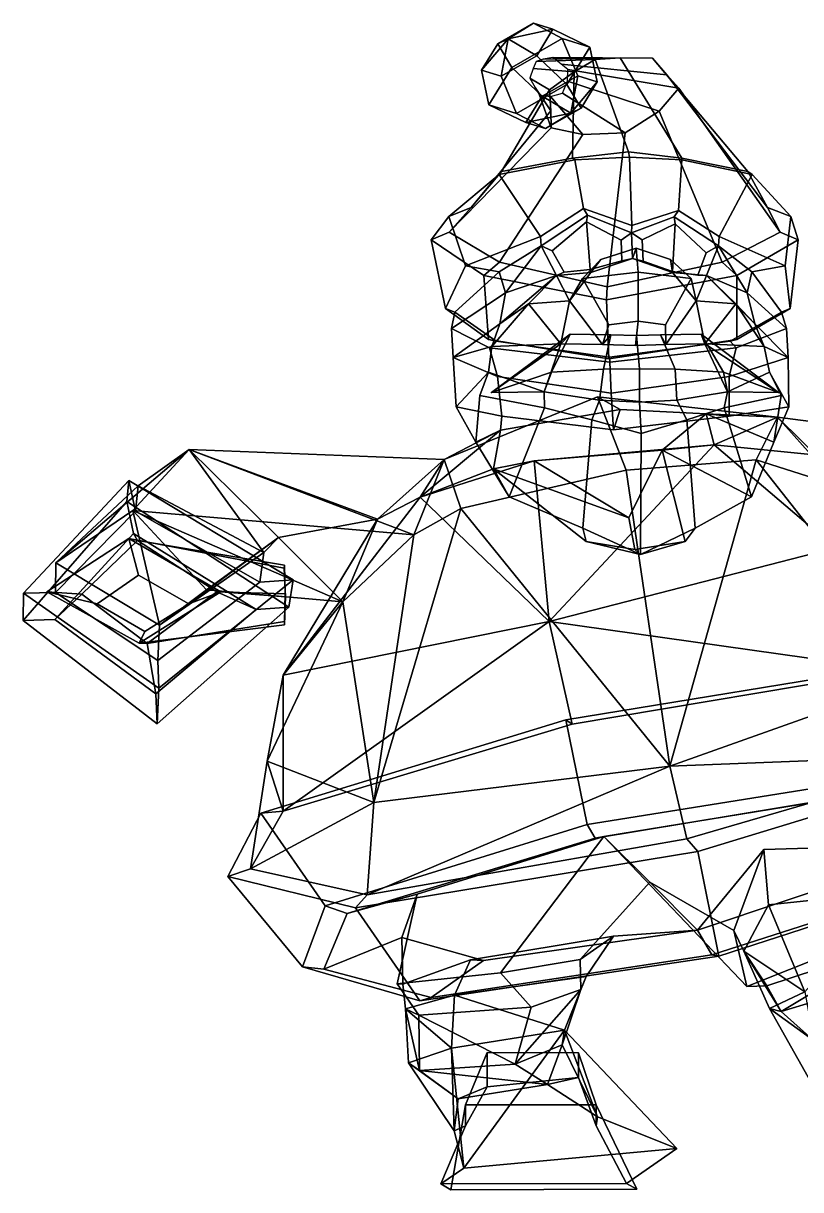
# Model space of a CAD drawing. Extents: x -246 to 247, y -156 to 281.
# Drawn here: x -245.7 to 43.8, y -153 to 281.3 of the extents above; entities that cross this region are included whole.
import ezdxf

# ---------------------------------------------------------------- set-up
doc = ezdxf.new("R2010")
doc.units = 0

msp = doc.modelspace()

# ---------------------------------------------------------------- linework, layer by layer
for p in [(-71.327652, 143.900757, 111.088882), (35.502659, 143.900757, 102.68119)]:
    msp.add_point(p)
for points in [[(-65.142021, 275.520477, -32.518089), (-55.709171, 281.321625, -45.353577), (-68.988625, 273.70639, -48.520798)], [(-55.709171, 281.321625, -45.353577), (-44.986683, 275.640015, -55.990921), (-63.766609, 264.870453, -60.469982), (-68.988625, 273.70639, -48.520798)], [(-48.454929, 279.093475, -32.011257), (-55.709171, 281.321625, -45.353577), (-65.142021, 275.520477, -32.518089)], [(-54.480118, 269.250092, -21.836102), (-48.454929, 279.093475, -32.011257), (-65.142021, 275.520477, -32.518089)], [(-34.7276, 272.488922, -37.12196), (-44.986683, 275.640015, -55.990921), (-55.709171, 281.321625, -45.353577), (-48.454929, 279.093475, -32.011257)], [(-43.248489, 258.568268, -22.732143), (-34.7276, 272.488922, -37.12196), (-48.454929, 279.093475, -32.011257), (-54.480118, 269.250092, -21.836102)], [(-67.759521, 261.634857, -25.003275), (-65.142021, 275.520477, -32.518089), (-75.013756, 263.862976, -38.345592)], [(-65.142021, 275.520477, -32.518089), (-68.988625, 273.70639, -48.520798), (-75.013756, 263.862976, -38.345592)], [(-75.013756, 263.862976, -38.345592), (-68.988625, 273.70639, -48.520798), (-63.766609, 264.870453, -60.469982), (-72.287483, 250.949783, -46.080139)], [(-54.480118, 269.250092, -21.836102), (-65.142021, 275.520477, -32.518089), (-67.759521, 261.634857, -25.003275)], [(-39.255516, 261.803894, -58.19878), (-52.534969, 254.188629, -61.366001), (-63.766609, 264.870453, -60.469982), (-44.986683, 275.640015, -55.990921)], [(-34.7276, 272.488922, -37.12196), (-32.001274, 259.575714, -44.856461), (-39.255516, 261.803894, -58.19878), (-44.986683, 275.640015, -55.990921)], [(-43.248489, 258.568268, -22.732143), (-38.026459, 249.73233, -34.681309), (-32.001274, 259.575714, -44.856461), (-34.7276, 272.488922, -37.12196)], [(-43.248489, 258.568268, -22.732143), (-54.480118, 269.250092, -21.836102), (-67.759521, 261.634857, -25.003275), (-62.028408, 247.798676, -27.211176)], [(-54.700867, 267.048004, -28.965872), (-55.898552, 264.469086, -28.838001), (-40.549339, 263.204437, 26.954638), (-32.78828, 267.834625, 28.448732)], [(-54.700867, 267.048004, -28.965872), (-32.78828, 267.834625, 28.448732), (-23.396589, 268.497162, 23.940754), (-52.075024, 267.927002, -30.226023)], [(-52.075024, 267.927002, -30.226023), (-23.396589, 268.497162, 23.940754), (-11.370628, 268.377563, 16.930872), (-48.482147, 268.613312, -32.05621)], [(-48.482147, 268.613312, -32.05621), (-11.370628, 268.377563, 16.930872), (-6.106734, 262.112488, 5.920148), (-45.430004, 266.094666, -34.247341)], [(-45.430004, 266.094666, -34.247341), (-6.106734, 262.112488, 5.920148), (-1.6008, 257.138977, -3.007229), (-42.910091, 264.115356, -36.035835)], [(-20.298592, 233.471176, 81.868347), (-32.78828, 267.834625, 28.448732), (-40.549339, 263.204437, 26.954638), (-41.191521, 231.161682, 76.258217)], [(-20.298592, 233.471176, 81.868347), (-0.540507, 231.161682, 73.058929), (-23.396589, 268.497162, 23.940754), (-32.78828, 267.834625, 28.448732)], [(24.036795, 226.196289, 58.877174), (-11.370628, 268.377563, 16.930872), (-23.396589, 268.497162, 23.940754), (-0.540507, 231.161682, 73.058929)], [(31.353157, 212.723572, 33.119919), (-6.106734, 262.112488, 5.920148), (-11.370628, 268.377563, 16.930872), (24.036795, 226.196289, 58.877174)], [(-62.028408, 247.798676, -27.211176), (-67.759521, 261.634857, -25.003275), (-75.013756, 263.862976, -38.345592), (-72.287483, 250.949783, -46.080139)], [(-58.560101, 244.34523, -51.1908), (-72.287483, 250.949783, -46.080139), (-63.766609, 264.870453, -60.469982), (-52.534969, 254.188629, -61.366001)], [(-67.684738, 226.19632, 66.095779), (-41.191521, 231.161682, 76.258217), (-40.549339, 263.204437, 26.954638), (-49.781189, 256.525452, 23.67993)], [(-55.898552, 264.469086, -28.838001), (-57.044262, 260.869934, -28.947977), (-49.781189, 256.525452, 23.67993), (-40.549339, 263.204437, 26.954638)], [(-57.044262, 260.869934, -28.947977), (-55.056034, 257.389099, -30.752886), (-49.290142, 248.787643, 13.507834), (-49.781189, 256.525452, 23.67993)], [(-41.873035, 247.918213, -50.683956), (-52.534969, 254.188629, -61.366001), (-39.255516, 261.803894, -58.19878)], [(-42.910091, 264.115356, -36.035835), (-1.6008, 257.138977, -3.007229), (-8.880376, 248.671936, -9.68092), (-43.051342, 259.825073, -36.8386)], [(-32.001274, 259.575714, -44.856461), (-41.873035, 247.918213, -50.683956), (-39.255516, 261.803894, -58.19878)], [(36.091927, 203.515701, 10.994644), (-1.6008, 257.138977, -3.007229), (-6.106734, 262.112488, 5.920148), (31.353157, 212.723572, 33.119919)], [(-78.940323, 212.723572, 41.800167), (-67.684738, 226.19632, 66.095779), (-49.781189, 256.525452, 23.67993), (-49.290142, 248.787643, 13.507834)], [(-43.248489, 258.568268, -22.732143), (-62.028408, 247.798676, -27.211176), (-51.305859, 242.117096, -37.84848), (-38.026459, 249.73233, -34.681309)], [(-55.056034, 257.389099, -30.752886), (-53.510162, 254.528915, -32.187775), (-49.153881, 242.465836, 5.348247), (-49.290142, 248.787643, 13.507834)], [(-43.051342, 259.825073, -36.8386), (-8.880376, 248.671936, -9.68092), (-21.579866, 240.562424, -12.80724), (-44.884163, 255.363281, -36.748642)], [(-38.026459, 249.73233, -34.681309), (-41.873035, 247.918213, -50.683956), (-32.001274, 259.575714, -44.856461)], [(14.507625, 192.416779, -6.031148), (-8.880376, 248.671936, -9.68092), (-1.6008, 257.138977, -3.007229), (36.091927, 203.515701, 10.994644)], [(-41.873035, 247.918213, -50.683956), (-58.560101, 244.34523, -51.1908), (-52.534969, 254.188629, -61.366001)], [(-53.510162, 254.528915, -32.187775), (-49.394497, 254.08847, -34.5359), (-37.336452, 239.891403, -4.680948), (-49.153881, 242.465836, 5.348247)], [(-49.394497, 254.08847, -34.5359), (-44.884163, 255.363281, -36.748642), (-21.579866, 240.562424, -12.80724), (-37.336452, 239.891403, -4.680948)], [(-87.081886, 203.515701, 20.688589), (-78.940323, 212.723572, 41.800167), (-49.290142, 248.787643, 13.507834), (-49.153881, 242.465836, 5.348247)], [(-62.028408, 247.798676, -27.211176), (-72.287483, 250.949783, -46.080139), (-58.560101, 244.34523, -51.1908), (-51.305859, 242.117096, -37.84848)], [(-51.305859, 242.117096, -37.84848), (-58.560101, 244.34523, -51.1908), (-41.873035, 247.918213, -50.683956)], [(-38.026459, 249.73233, -34.681309), (-51.305859, 242.117096, -37.84848), (-41.873035, 247.918213, -50.683956)], [(-28.322205, 183.163025, -20.081751), (-21.579866, 240.562424, -12.80724), (-8.880376, 248.671936, -9.68092), (14.507625, 192.416779, -6.031148)], [(-68.426743, 192.416809, 0.495899), (-87.081886, 203.515701, 20.688589), (-49.153881, 242.465836, 5.348247), (-37.336452, 239.891403, -4.680948)], [(-28.322205, 183.163025, -20.081751), (-68.426743, 192.416809, 0.495899), (-37.336452, 239.891403, -4.680948), (-21.579866, 240.562424, -12.80724)], [(-40.360046, 230.452652, 81.719109), (-41.191521, 231.161682, 76.258217), (-67.684738, 226.19632, 66.095779), (-68.541504, 225.027359, 71.52404)], [(-37.11916, 212.394241, 91.948715), (-40.360046, 230.452652, 81.719109), (-68.541504, 225.027359, 71.52404), (-53.13456, 201.945709, 84.655647)], [(-19.942865, 231.43306, 86.388313), (-20.298592, 233.471176, 81.868347), (-41.191521, 231.161682, 76.258217), (-40.360046, 230.452652, 81.719109)], [(-19.093143, 206.02269, 97.185097), (-19.942865, 231.43306, 86.388313), (-40.360046, 230.452652, 81.719109), (-37.11916, 212.394241, 91.948715)], [(-19.942865, 231.43306, 86.388313), (-0.507471, 230.452652, 78.582657), (-0.540507, 231.161682, 73.058929), (-20.298592, 233.471176, 81.868347)], [(-19.093143, 206.02269, 97.185097), (-1.669386, 211.687515, 89.467323), (-0.507471, 230.452652, 78.582657), (-19.942865, 231.43306, 86.388313)], [(-1.669386, 211.687515, 89.467323), (13.464854, 201.945709, 79.414185), (25.732183, 225.027359, 64.104576), (-0.507471, 230.452652, 78.582657)], [(-0.507471, 230.452652, 78.582657), (25.732183, 225.027359, 64.104576), (24.036795, 226.196289, 58.877174), (-0.540507, 231.161682, 73.058929)], [(-68.541504, 225.027359, 71.52404), (-67.684738, 226.19632, 66.095779), (-78.940323, 212.723572, 41.800167), (-87.260918, 209.445374, 45.055439)], [(25.732183, 225.027359, 64.104576), (40.08054, 209.445343, 35.033493), (31.353157, 212.723572, 33.119919), (24.036795, 226.196289, 58.877174)], [(-53.13456, 201.945709, 84.655647), (-68.541504, 225.027359, 71.52404), (-87.260918, 209.445374, 45.055439), (-81.080902, 190.991974, 70.433891)], [(13.464854, 201.945709, 79.414185), (37.946667, 190.991974, 61.066261), (40.08054, 209.445343, 35.033493), (25.732183, 225.027359, 64.104576)], [(-87.260918, 209.445374, 45.055439), (-78.940323, 212.723572, 41.800167), (-87.081886, 203.515701, 20.688589), (-93.860542, 200.646515, 20.630404)], [(-81.080902, 190.991974, 70.433891), (-87.260918, 209.445374, 45.055439), (-93.860542, 200.646515, 20.630404), (-88.517128, 175.084595, 36.005733)], [(-37.11916, 212.394241, 91.948715), (-53.13456, 201.945709, 84.655647), (-52.872467, 198.424332, 84.141991), (-35.554218, 209.934143, 91.233078)], [(-35.960609, 207.361115, 89.46859), (-35.554218, 209.934143, 91.233078), (-52.872467, 198.424332, 84.141991), (-48.708935, 196.617691, 84.244301)], [(-19.093143, 206.02269, 97.185097), (-37.11916, 212.394241, 91.948715), (-35.554218, 209.934143, 91.233078), (-19.260193, 203.340393, 95.062538)], [(-35.960609, 207.361115, 89.46859), (-23.110563, 200.600006, 93.217918), (-19.260193, 203.340393, 95.062538), (-35.554218, 209.934143, 91.233078)], [(-19.093143, 206.02269, 97.185097), (-19.260193, 203.340393, 95.062538), (-3.327011, 209.227402, 89.00531), (-1.669386, 211.687515, 89.467323)], [(-2.965349, 206.682648, 86.944405), (-3.327011, 209.227402, 89.00531), (-19.260193, 203.340393, 95.062538), (-15.270369, 200.767197, 92.728462)], [(-1.669386, 211.687515, 89.467323), (-3.327011, 209.227402, 89.00531), (13.125629, 198.424332, 78.947845), (13.464854, 201.945709, 79.414185)], [(-2.965349, 206.682648, 86.944405), (8.593215, 195.850281, 77.284866), (13.125629, 198.424332, 78.947845), (-3.327011, 209.227402, 89.00531)], [(40.08054, 209.445343, 35.033493), (42.778023, 200.646484, 9.876764), (36.091927, 203.515701, 10.994644), (31.353157, 212.723572, 33.119919)], [(37.946667, 190.991974, 61.066261), (39.905609, 175.084595, 25.898689), (42.778023, 200.646484, 9.876764), (40.08054, 209.445343, 35.033493)], [(-34.59161, 189.662674, 95.053062), (-35.960609, 207.361115, 89.46859), (-48.708935, 196.617691, 84.244301), (-44.33828, 188.707001, 90.573105)], [(-23.110563, 200.600006, 93.217918), (-35.960609, 207.361115, 89.46859), (-34.59161, 189.662674, 95.053062), (-22.774645, 192.91423, 97.486198)], [(-15.270369, 200.767197, 92.728462), (-14.907998, 192.811371, 97.332848), (-3.907601, 188.907196, 92.267036), (-2.965349, 206.682648, 86.944405)], [(-3.907601, 188.907196, 92.267036), (5.412375, 187.589294, 85.115974), (8.593215, 195.850281, 77.284866), (-2.965349, 206.682648, 86.944405)], [(-93.860542, 200.646515, 20.630404), (-87.081886, 203.515701, 20.688589), (-68.426743, 192.416809, 0.495899), (-74.268044, 187.471146, -1.121647)], [(-88.517128, 175.084595, 36.005733), (-93.860542, 200.646515, 20.630404), (-74.268044, 187.471146, -1.121647), (-72.414551, 163.579071, 10.671864)], [(-68.467407, 188.844986, 70.94558), (-52.872467, 198.424332, 84.141991), (-53.13456, 201.945709, 84.655647), (-81.080902, 190.991974, 70.433891)], [(-22.774645, 192.91423, 97.486198), (-18.844181, 193.813766, 100.348495), (-19.260193, 203.340393, 95.062538), (-23.110563, 200.600006, 93.217918)], [(-14.907998, 192.811371, 97.332848), (-15.270369, 200.767197, 92.728462), (-19.260193, 203.340393, 95.062538), (-18.844181, 193.813766, 100.348495)], [(25.568499, 188.844986, 63.544827), (37.946667, 190.991974, 61.066261), (13.464854, 201.945709, 79.414185), (13.125629, 198.424332, 78.947845)], [(42.778023, 200.646484, 9.876764), (20.023972, 187.471146, -8.542555), (14.507625, 192.416779, -6.031148), (36.091927, 203.515701, 10.994644)], [(39.905609, 175.084595, 25.898689), (20.038198, 163.579041, 3.395708), (20.023972, 187.471146, -8.542555), (42.778023, 200.646484, 9.876764)], [(-66.138062, 181.0065, 74.636597), (-52.872467, 198.424332, 84.141991), (-68.467407, 188.844986, 70.94558)], [(-47.122559, 187.444717, 92.457199), (-52.872467, 198.424332, 84.141991), (-66.138062, 181.0065, 74.636597)], [(-44.33828, 188.707001, 90.573105), (-48.708935, 196.617691, 84.244301), (-52.872467, 198.424332, 84.141991), (-47.122559, 187.444717, 92.457199)], [(-16.79298, 188.708893, 123.018494), (-17.456387, 197.613083, 114.589073), (-30.583443, 193.382446, 113.557755), (-37.505974, 186.303619, 118.525085)], [(-17.456387, 197.613083, 114.589073), (-18.844181, 193.813766, 100.348495), (-34.327526, 188.51329, 97.976624), (-30.583443, 193.382446, 113.557755)], [(-17.456387, 197.613083, 114.589073), (-4.652283, 193.382446, 111.51693), (-3.922502, 188.51329, 95.583702), (-18.844181, 193.813766, 100.348495)], [(-16.79298, 188.708893, 123.018494), (2.962081, 186.303619, 115.340195), (-4.652283, 193.382446, 111.51693), (-17.456387, 197.613083, 114.589073)], [(5.412375, 187.589294, 85.115974), (8.747293, 187.444717, 88.060158), (13.125629, 198.424332, 78.947845), (8.593215, 195.850281, 77.284866)], [(8.747293, 187.444717, 88.060158), (23.845222, 181.0065, 67.554787), (13.125629, 198.424332, 78.947845)], [(23.845222, 181.0065, 67.554787), (25.568499, 188.844986, 63.544827), (13.125629, 198.424332, 78.947845)], [(-74.268044, 187.471146, -1.121647), (-68.426743, 192.416809, 0.495899), (-28.322205, 183.163025, -20.081751), (-28.556028, 178.412949, -23.05278)], [(-37.505974, 186.303619, 118.525085), (-30.583443, 193.382446, 113.557755), (-34.327526, 188.51329, 97.976624), (-42.356159, 178.053085, 103.09124)], [(-34.59161, 189.662674, 95.053062), (-34.327526, 188.51329, 97.976624), (-18.844181, 193.813766, 100.348495), (-22.774645, 192.91423, 97.486198)], [(20.023972, 187.471146, -8.542555), (-28.556028, 178.412949, -23.05278), (-28.322205, 183.163025, -20.081751), (14.507625, 192.416779, -6.031148)], [(-3.907601, 188.907196, 92.267036), (-14.907998, 192.811371, 97.332848), (-18.844181, 193.813766, 100.348495), (-3.922502, 188.51329, 95.583702)], [(2.962081, 186.303619, 115.340195), (4.807383, 178.053085, 99.379417), (-3.922502, 188.51329, 95.583702), (-4.652283, 193.382446, 111.51693)], [(-81.080902, 190.991974, 70.433891), (-88.517128, 175.084595, 36.005733), (-84.96833, 173.754837, 37.689053), (-68.467407, 188.844986, 70.94558)], [(-68.467407, 188.844986, 70.94558), (-84.96833, 173.754837, 37.689053), (-86.201851, 167.685822, 41.771683), (-66.138062, 181.0065, 74.636597)], [(-72.414551, 163.579071, 10.671864), (-74.268044, 187.471146, -1.121647), (-28.556028, 178.412949, -23.05278), (-27.664392, 156.443283, -11.723372)], [(-68.265953, 169.488907, 79.664574), (-47.122559, 187.444717, 92.457199), (-66.138062, 181.0065, 74.636597)], [(-57.608494, 176.862, 101.436356), (-47.122559, 187.444717, 92.457199), (-68.265953, 169.488907, 79.664574)], [(-57.608494, 176.862, 101.436356), (-42.356159, 178.053085, 103.09124), (-47.122559, 187.444717, 92.457199)], [(-34.59161, 189.662674, 95.053062), (-44.33828, 188.707001, 90.573105), (-47.122559, 187.444717, 92.457199), (-34.327526, 188.51329, 97.976624)], [(-42.356159, 178.053085, 103.09124), (-34.327526, 188.51329, 97.976624), (-47.122559, 187.444717, 92.457199)], [(-16.696262, 170.450745, 124.247452), (-16.79298, 188.708893, 123.018494), (-37.505974, 186.303619, 118.525085), (-27.658504, 169.085526, 119.888687)], [(20.038198, 163.579041, 3.395708), (-27.664392, 156.443283, -11.723372), (-28.556028, 178.412949, -23.05278), (20.023972, 187.471146, -8.542555)], [(-16.696262, 170.450745, 124.247452), (-6.550838, 169.085526, 118.227486), (2.962081, 186.303619, 115.340195), (-16.79298, 188.708893, 123.018494)], [(-3.907601, 188.907196, 92.267036), (-3.922502, 188.51329, 95.583702), (8.747293, 187.444717, 88.060158), (5.412375, 187.589294, 85.115974)], [(4.807383, 178.053085, 99.379417), (8.747293, 187.444717, 88.060158), (-3.922502, 188.51329, 95.583702)], [(19.613058, 176.862, 95.358917), (8.747293, 187.444717, 88.060158), (4.807383, 178.053085, 99.379417)], [(19.613058, 176.862, 95.358917), (26.733467, 169.488907, 72.187996), (8.747293, 187.444717, 88.060158)], [(26.733467, 169.488907, 72.187996), (23.845222, 181.0065, 67.554787), (8.747293, 187.444717, 88.060158)], [(25.568499, 188.844986, 63.544827), (23.845222, 181.0065, 67.554787), (38.520817, 167.685822, 31.955839), (36.663834, 173.754807, 28.116434)], [(37.946667, 190.991974, 61.066261), (25.568499, 188.844986, 63.544827), (36.663834, 173.754807, 28.116434), (39.905609, 175.084595, 25.898689)], [(-27.658504, 169.085526, 119.888687), (-37.505974, 186.303619, 118.525085), (-42.356159, 178.053085, 103.09124), (-30.015282, 161.698257, 108.983978)], [(-6.550838, 169.085526, 118.227486), (-6.459739, 161.698257, 107.130127), (4.807383, 178.053085, 99.379417), (2.962081, 186.303619, 115.340195)], [(-66.138062, 181.0065, 74.636597), (-86.201851, 167.685822, 41.771683), (-85.666206, 156.896835, 48.863792), (-68.265953, 169.488907, 79.664574)], [(23.845222, 181.0065, 67.554787), (26.733467, 169.488907, 72.187996), (39.101215, 156.896835, 39.044426), (38.520817, 167.685822, 31.955839)], [(-88.517128, 175.084595, 36.005733), (-72.414551, 163.579071, 10.671864), (-69.647636, 162.963928, 11.867717), (-84.96833, 173.754837, 37.689053)], [(-86.201851, 167.685822, 41.771683), (-84.96833, 173.754837, 37.689053), (-69.647636, 162.963928, 11.867717), (-72.133141, 160.530411, 10.652348)], [(-71.17244, 160.959732, 82.997902), (-57.608494, 176.862, 101.436356), (-68.265953, 169.488907, 79.664574)], [(-45.561237, 161.935654, 103.537521), (-57.608494, 176.862, 101.436356), (-71.17244, 160.959732, 82.997902)], [(-45.561237, 161.935654, 103.537521), (-42.356159, 178.053085, 103.09124), (-57.608494, 176.862, 101.436356)], [(-30.015282, 161.698257, 108.983978), (-42.356159, 178.053085, 103.09124), (-45.561237, 161.935654, 103.537521)], [(-6.459739, 161.698257, 107.130127), (8.042816, 161.935654, 99.31881), (4.807383, 178.053085, 99.379417)], [(8.042816, 161.935654, 99.31881), (19.613058, 176.862, 95.358917), (4.807383, 178.053085, 99.379417)], [(8.042816, 161.935654, 99.31881), (30.125612, 160.959732, 75.025612), (19.613058, 176.862, 95.358917)], [(39.905609, 175.084595, 25.898689), (36.663834, 173.754807, 28.116434), (17.492426, 162.963928, 5.009676), (20.038198, 163.579041, 3.395708)], [(38.520817, 167.685822, 31.955839), (19.757198, 160.530396, 3.420453), (17.492426, 162.963928, 5.009676), (36.663834, 173.754807, 28.116434)], [(30.125612, 160.959732, 75.025612), (26.733467, 169.488907, 72.187996), (19.613058, 176.862, 95.358917)], [(-68.265953, 169.488907, 79.664574), (-85.666206, 156.896835, 48.863792), (-71.17244, 160.959732, 82.997902)], [(-16.696262, 170.450745, 124.247452), (-27.658504, 169.085526, 119.888687), (-30.015282, 161.698257, 108.983978), (-17.709589, 161.320435, 114.764961)], [(-16.696262, 170.450745, 124.247452), (-17.709589, 161.320435, 114.764961), (-6.459739, 161.698257, 107.130127), (-6.550838, 169.085526, 118.227486)], [(26.733467, 169.488907, 72.187996), (30.125612, 160.959732, 75.025612), (39.101215, 156.896835, 39.044426)], [(-85.666206, 156.896835, 48.863792), (-86.201851, 167.685822, 41.771683), (-72.133141, 160.530411, 10.652348), (-69.075668, 149.775833, 13.456831)], [(-49.027611, 151.480621, 126.611053), (-42.0368, 165.568573, 117.247002), (-71.327652, 143.900757, 111.088882)], [(-42.0368, 165.568573, 117.247002), (-45.561237, 161.935654, 103.537521), (-71.327652, 143.900757, 111.088882)], [(-26.923763, 165.379822, 116.270271), (-42.0368, 165.568573, 117.247002), (-49.027611, 151.480621, 126.611053), (-29.602985, 152.581635, 134.242889)], [(-42.0368, 165.568573, 117.247002), (-26.923763, 165.379822, 116.270271), (-30.015282, 161.698257, 108.983978), (-45.561237, 161.935654, 103.537521)], [(-17.399858, 165.099533, 118.700439), (-17.709589, 161.320435, 114.764961), (-30.015282, 161.698257, 108.983978), (-26.923763, 165.379822, 116.270271)], [(-29.602985, 152.581635, 134.242889), (-16.201864, 152.641678, 133.922501), (-17.399858, 165.099533, 118.700439), (-26.923763, 165.379822, 116.270271)], [(-17.399858, 165.099533, 118.700439), (-8.37337, 165.379822, 114.810326), (-6.459739, 161.698257, 107.130127), (-17.709589, 161.320435, 114.764961)], [(-2.915612, 152.581635, 132.142548), (-8.37337, 165.379822, 114.810326), (-17.399858, 165.099533, 118.700439), (-16.201864, 152.641678, 133.922501)], [(-8.37337, 165.379822, 114.810326), (-2.915612, 152.581635, 132.142548), (15.07599, 151.480621, 121.56601), (6.706394, 165.568573, 113.410851)], [(6.706394, 165.568573, 113.410851), (8.042816, 161.935654, 99.31881), (-6.459739, 161.698257, 107.130127), (-8.37337, 165.379822, 114.810326)], [(15.07599, 151.480621, 121.56601), (35.502659, 143.900757, 102.68119), (6.706394, 165.568573, 113.410851)], [(6.706394, 165.568573, 113.410851), (35.502659, 143.900757, 102.68119), (8.042816, 161.935654, 99.31881)], [(39.101215, 156.896835, 39.044426), (17.176083, 149.775833, 6.668702), (19.757198, 160.530396, 3.420453), (38.520817, 167.685822, 31.955839)], [(-72.481667, 151.455643, 87.44928), (-71.17244, 160.959732, 82.997902), (-85.666206, 156.896835, 48.863792), (-84.471405, 138.506271, 58.315002)], [(-72.481667, 151.455643, 87.44928), (-51.706078, 144.154968, 118.802467), (-45.561237, 161.935654, 103.537521), (-71.17244, 160.959732, 82.997902)], [(-72.414551, 163.579071, 10.671864), (-27.664392, 156.443283, -11.723372), (-27.369507, 157.046906, -7.976442), (-69.647636, 162.963928, 11.867717)], [(-72.133141, 160.530411, 10.652348), (-69.647636, 162.963928, 11.867717), (-27.369507, 157.046906, -7.976442), (-27.31823, 155.213898, -7.324904)], [(-71.327652, 143.900757, 111.088882), (-45.561237, 161.935654, 103.537521), (-51.706078, 144.154968, 118.802467)], [(20.038198, 163.579041, 3.395708), (17.492426, 162.963928, 5.009676), (-27.369507, 157.046906, -7.976442), (-27.664392, 156.443283, -11.723372)], [(19.757198, 160.530396, 3.420453), (-27.31823, 155.213898, -7.324904), (-27.369507, 157.046906, -7.976442), (17.492426, 162.963928, 5.009676)], [(32.115063, 151.455643, 79.217369), (30.125612, 160.959732, 75.025612), (8.042816, 161.935654, 99.31881), (16.49995, 144.154968, 113.434555)], [(35.502659, 143.900757, 102.68119), (16.49995, 144.154968, 113.434555), (8.042816, 161.935654, 99.31881)], [(32.115063, 151.455643, 79.217369), (39.399616, 138.506271, 48.566189), (39.101215, 156.896835, 39.044426), (30.125612, 160.959732, 75.025612)], [(-84.471405, 138.506271, 58.315002), (-85.666206, 156.896835, 48.863792), (-69.075668, 149.775833, 13.456831), (-67.505157, 135.046112, 23.002195)], [(-69.075668, 149.775833, 13.456831), (-72.133141, 160.530411, 10.652348), (-27.31823, 155.213898, -7.324904), (-26.793884, 143.577148, -0.662253)], [(17.176083, 149.775833, 6.668702), (-26.793884, 143.577148, -0.662253), (-27.31823, 155.213898, -7.324904), (19.757198, 160.530396, 3.420453)], [(39.399616, 138.506271, 48.566189), (17.11812, 135.046112, 16.34223), (17.176083, 149.775833, 6.668702), (39.101215, 156.896835, 39.044426)], [(-29.602985, 152.581635, 134.242889), (-49.027611, 151.480621, 126.611053), (-51.706078, 144.154968, 118.802467), (-31.097868, 140.992569, 128.401978)], [(-16.201864, 152.641678, 133.922501), (-29.602985, 152.581635, 134.242889), (-31.097868, 140.992569, 128.401978), (-16.225733, 140.301559, 133.619247)], [(-16.201864, 152.641678, 133.922501), (-16.225733, 140.301559, 133.619247), (-2.352852, 140.992569, 126.139709), (-2.915612, 152.581635, 132.142548)], [(-2.915612, 152.581635, 132.142548), (-2.352852, 140.992569, 126.139709), (16.49995, 144.154968, 113.434555), (15.07599, 151.480621, 121.56601)], [(-77.165901, 125.398247, 68.033836), (-75.731354, 142.706329, 95.051491), (-72.481667, 151.455643, 87.44928), (-84.471405, 138.506271, 58.315002)], [(-72.481667, 151.455643, 87.44928), (-75.731354, 142.706329, 95.051491), (-51.584888, 138.196548, 111.370911), (-51.706078, 144.154968, 118.802467)], [(-51.706078, 144.154968, 118.802467), (-49.027611, 151.480621, 126.611053), (-71.327652, 143.900757, 111.088882)], [(-67.505157, 135.046112, 23.002195), (-69.075668, 149.775833, 13.456831), (-26.793884, 143.577148, -0.662253), (-25.942175, 129.926254, 10.15976)], [(17.11812, 135.046112, 16.34223), (-25.942175, 129.926254, 10.15976), (-26.793884, 143.577148, -0.662253), (17.176083, 149.775833, 6.668702)], [(16.49995, 144.154968, 113.434555), (35.502659, 143.900757, 102.68119), (15.07599, 151.480621, 121.56601)], [(32.115063, 151.455643, 79.217369), (16.49995, 144.154968, 113.434555), (15.217707, 138.196548, 106.113457), (36.513992, 142.706299, 86.217628)], [(33.704395, 125.398247, 59.308201), (39.399616, 138.506271, 48.566189), (32.115063, 151.455643, 79.217369), (36.513992, 142.706299, 86.217628)], [(-33.939213, 133.69606, 134.089218), (-31.097868, 140.992569, 128.401978), (-51.706078, 144.154968, 118.802467), (-51.584888, 138.196548, 111.370911)], [(1.343187, 133.69606, 131.312454), (15.217707, 138.196548, 106.113457), (16.49995, 144.154968, 113.434555), (-2.352852, 140.992569, 126.139709)], [(-31.916151, 142.281693, -30.097443), (-21.199654, 114.894867, -73.853821), (-82.776085, 100.724846, -76.861549), (-88.939774, 118.978226, -30.164726)], [(-31.916151, 142.281693, -30.097443), (-88.939774, 118.978226, -30.164726), (-68.000977, 129.830719, 15.802893), (-23.43712, 137.5802, -4.465592)], [(-51.584888, 138.196548, 111.370911), (-75.731354, 142.706329, 95.051491), (-77.165901, 125.398247, 68.033836), (-64.726738, 105.020393, 93.74324)], [(-15.570407, 128.60907, 141.945969), (-16.225733, 140.301559, 133.619247), (-31.097868, 140.992569, 128.401978), (-33.939213, 133.69606, 134.089218)], [(-31.916151, 142.281693, -30.097443), (35.158363, 134.678085, -21.576078), (27.180422, 118.755867, -65.905045), (-21.199654, 114.894867, -73.853821)], [(-23.43712, 137.5802, -4.465592), (8.603457, 135.935211, 17.260275), (35.158363, 134.678085, -21.576078), (-31.916151, 142.281693, -30.097443)], [(-15.570407, 128.60907, 141.945969), (1.343187, 133.69606, 131.312454), (-2.352852, 140.992569, 126.139709), (-16.225733, 140.301559, 133.619247)], [(15.217707, 138.196548, 106.113457), (25.440191, 105.020393, 86.646973), (33.704395, 125.398247, 59.308201), (36.513992, 142.706299, 86.217628)], [(-77.165901, 125.398247, 68.033836), (-84.471405, 138.506271, 58.315002), (-67.505157, 135.046112, 23.002195), (-68.000977, 129.830719, 15.802893)], [(-68.000977, 129.830719, 15.802893), (-67.505157, 135.046112, 23.002195), (-25.942175, 129.926254, 10.15976), (-23.43712, 137.5802, -4.465592)], [(-37.394035, 93.321976, 132.018677), (-33.939213, 133.69606, 134.089218), (-51.584888, 138.196548, 111.370911), (-64.726738, 105.020393, 93.74324)], [(8.603457, 135.935211, 17.260275), (-23.43712, 137.5802, -4.465592), (-25.942175, 129.926254, 10.15976), (17.11812, 135.046112, 16.34223)], [(25.440191, 105.020393, 86.646973), (-7.811162, 122.3797, 46.945732), (8.603457, 135.935211, 17.260275), (33.704395, 125.398247, 59.308201)], [(11.510999, 124.33197, 29.70813), (8.603457, 135.935211, 17.260275), (-7.811162, 122.3797, 46.945732)], [(4.431568, 93.321976, 128.726944), (25.440191, 105.020393, 86.646973), (15.217707, 138.196548, 106.113457), (1.343187, 133.69606, 131.312454)], [(33.704395, 125.398247, 59.308201), (8.603457, 135.935211, 17.260275), (17.11812, 135.046112, 16.34223), (39.399616, 138.506271, 48.566189)], [(35.158363, 134.678085, -21.576078), (8.603457, 135.935211, 17.260275), (11.510999, 124.33197, 29.70813)], [(47.511108, 120.743904, 26.604164), (35.158363, 134.678085, -21.576078), (11.510999, 124.33197, 29.70813)], [(62.666523, 107.512146, -47.446968), (27.180422, 118.755867, -65.905045), (35.158363, 134.678085, -21.576078)], [(47.511108, 120.743904, 26.604164), (181.062744, 115.644661, 15.526751), (35.158363, 134.678085, -21.576078)], [(62.666523, 107.512146, -47.446968), (35.158363, 134.678085, -21.576078), (181.062744, 115.644661, 15.526751)], [(-15.863601, 83.495598, 138.220612), (-15.570407, 128.60907, 141.945969), (-33.939213, 133.69606, 134.089218), (-37.394035, 93.321976, 132.018677)], [(-15.863601, 83.495598, 138.220612), (4.431568, 93.321976, 128.726944), (1.343187, 133.69606, 131.312454), (-15.570407, 128.60907, 141.945969)], [(-88.939774, 118.978226, -30.164726), (-97.913788, 104.85202, 17.871199), (-68.000977, 129.830719, 15.802893)], [(-97.913788, 104.85202, 17.871199), (-70.553123, 115.425659, 45.28553), (-68.000977, 129.830719, 15.802893)], [(-64.726738, 105.020393, 93.74324), (-77.165901, 125.398247, 68.033836), (-68.000977, 129.830719, 15.802893), (-70.553123, 115.425659, 45.28553)], [(-233.534164, 80.442467, 54.837982), (-202.943008, 109.089355, 66.19062), (-183.949112, 122.675743, 17.325459)], [(-233.534164, 80.442467, 54.837982), (-183.949112, 122.675743, 17.325459), (-204.874252, 99.916527, -13.71767)], [(-100.303139, 90.917305, -58.987751), (-204.874252, 99.916527, -13.71767), (-183.949112, 122.675743, 17.325459)], [(-156.065765, 84.321175, 58.08107), (-183.949112, 122.675743, 17.325459), (-202.943008, 109.089355, 66.19062)], [(-113.761559, 96.693634, 9.368552), (-88.939774, 118.978226, -30.164726), (-183.949112, 122.675743, 17.325459)], [(-113.761559, 96.693634, 9.368552), (-183.949112, 122.675743, 17.325459), (-150.701996, 89.829376, 41.595055)], [(-100.303139, 90.917305, -58.987751), (-183.949112, 122.675743, 17.325459), (-88.939774, 118.978226, -30.164726)], [(-156.065765, 84.321175, 58.08107), (-150.701996, 89.829376, 41.595055), (-183.949112, 122.675743, 17.325459)], [(-55.493866, 118.413078, 22.069382), (11.510999, 124.33197, 29.70813), (-7.811162, 122.3797, 46.945732)], [(-49.890488, 58.555176, 99.705849), (11.510999, 124.33197, 29.70813), (-55.493866, 118.413078, 22.069382)], [(-20.25506, 97.208702, 82.42157), (-55.493866, 118.413078, 22.069382), (-7.811162, 122.3797, 46.945732)], [(-49.890488, 58.555176, 99.705849), (56.565361, 86.044342, 80.110474), (11.510999, 124.33197, 29.70813)], [(0.731517, 88.387573, 113.478889), (-17.970497, 85.460968, 111.449852), (-20.25506, 97.208702, 82.42157), (-7.811162, 122.3797, 46.945732)], [(4.431568, 93.321976, 128.726944), (0.731517, 88.387573, 113.478889), (-7.811162, 122.3797, 46.945732), (25.440191, 105.020393, 86.646973)], [(56.565361, 86.044342, 80.110474), (47.511108, 120.743904, 26.604164), (11.510999, 124.33197, 29.70813)], [(-113.761559, 96.693634, 9.368552), (-97.913788, 104.85202, 17.871199), (-88.939774, 118.978226, -30.164726)], [(-100.303139, 90.917305, -58.987751), (-88.939774, 118.978226, -30.164726), (-82.776085, 100.724846, -76.861549)], [(-55.493866, 118.413078, 22.069382), (-70.553123, 115.425659, 45.28553), (-97.913788, 104.85202, 17.871199)], [(-49.890488, 58.555176, 99.705849), (-55.493866, 118.413078, 22.069382), (-97.913788, 104.85202, 17.871199)], [(-20.25506, 97.208702, 82.42157), (-70.553123, 115.425659, 45.28553), (-55.493866, 118.413078, 22.069382)], [(-4.95259, 4.68647, -114.826088), (-21.199654, 114.894867, -73.853821), (27.180422, 118.755867, -65.905045)], [(90.327675, 38.652893, -67.447098), (-4.95259, 4.68647, -114.826088), (27.180422, 118.755867, -65.905045)], [(90.327675, 38.652893, -67.447098), (27.180422, 118.755867, -65.905045), (62.666523, 107.512146, -47.446968)], [(-4.95259, 4.68647, -114.826088), (-82.776085, 100.724846, -76.861549), (-21.199654, 114.894867, -73.853821)], [(-37.394035, 93.321976, 132.018677), (-64.726738, 105.020393, 93.74324), (-70.553123, 115.425659, 45.28553), (-36.124851, 88.387573, 116.379547)], [(-36.124851, 88.387573, 116.379547), (-70.553123, 115.425659, 45.28553), (-20.25506, 97.208702, 82.42157), (-17.970497, 85.460968, 111.449852)], [(-245.661148, 58.994396, 121.933464), (-207.173874, 103.306091, 138.426117), (-206.333893, 111.137329, 106.176987), (-245.647766, 69.12941, 89.658463)], [(-245.647766, 69.12941, 89.658463), (-206.333893, 111.137329, 106.176987), (-203.846359, 99.725983, 101.996117), (-233.744308, 69.423615, 90.044708)], [(-233.744308, 69.423615, 90.044708), (-203.846359, 99.725983, 101.996117), (-202.943008, 109.089355, 66.19062), (-233.534164, 80.442467, 54.837982)], [(-145.151382, 74.16111, 93.865585), (-206.333893, 111.137329, 106.176987), (-207.173874, 103.306091, 138.426117), (-146.780304, 63.945187, 126.072952)], [(-145.151382, 74.16111, 93.865585), (-157.610703, 73.235512, 93.231918), (-203.846359, 99.725983, 101.996117), (-206.333893, 111.137329, 106.176987)], [(-202.943008, 109.089355, 66.19062), (-203.846359, 99.725983, 101.996117), (-157.610703, 73.235512, 93.231918), (-156.065765, 84.321175, 58.08107)], [(-49.890488, 58.555176, 99.705849), (-97.913788, 104.85202, 17.871199), (-148.907227, 38.645363, 51.308632)], [(-148.907227, 38.645363, 51.308632), (-97.913788, 104.85202, 17.871199), (-113.761559, 96.693634, 9.368552)], [(-245.661148, 58.994396, 121.933464), (-233.936996, 59.319935, 122.327164), (-204.654907, 91.345665, 134.042053), (-207.173874, 103.306091, 138.426117)], [(-194.941452, 57.25399, 47.122486), (-233.534164, 80.442467, 54.837982), (-204.874252, 99.916527, -13.71767)], [(-146.780304, 63.945187, 126.072952), (-207.173874, 103.306091, 138.426117), (-204.654907, 91.345665, 134.042053), (-159.027283, 63.070541, 125.463135)], [(-126.707565, 65.859772, -29.380739), (-204.874252, 99.916527, -13.71767), (-100.303139, 90.917305, -58.987751)], [(-177.470718, 70.422707, 5.407461), (-204.874252, 99.916527, -13.71767), (-126.707565, 65.859772, -29.380739)], [(-194.941452, 57.25399, 47.122486), (-204.874252, 99.916527, -13.71767), (-177.470718, 70.422707, 5.407461)], [(-115.144913, -8.746087, -96.24894), (-82.776085, 100.724846, -76.861549), (-4.95259, 4.68647, -114.826088)], [(-115.144913, -8.746087, -96.24894), (-100.303139, 90.917305, -58.987751), (-82.776085, 100.724846, -76.861549)], [(-126.707565, 65.859772, -29.380739), (-113.761559, 96.693634, 9.368552), (-150.701996, 89.829376, 41.595055)], [(-148.907227, 38.645363, 51.308632), (-113.761559, 96.693634, 9.368552), (-126.707565, 65.859772, -29.380739)], [(-223.862198, 68.83239, 118.051277), (-203.160919, 88.717651, 120.861259), (-204.654907, 91.345665, 134.042053), (-233.936996, 59.319935, 122.327164)], [(-173.593323, 69.670021, 118.751648), (-159.027283, 63.070541, 125.463135), (-204.654907, 91.345665, 134.042053), (-203.160919, 88.717651, 120.861259)], [(-15.863601, 83.495598, 138.220612), (-37.394035, 93.321976, 132.018677), (-36.124851, 88.387573, 116.379547)], [(-15.863601, 83.495598, 138.220612), (0.731517, 88.387573, 113.478889), (4.431568, 93.321976, 128.726944)], [(-236.896637, 69.622917, 155.262909), (-206.393738, 89.44091, 155.911194), (-203.160919, 88.717651, 120.861259), (-223.862198, 68.83239, 118.051277)], [(-218.22673, 65.181305, 214.027451), (-202.826111, 75.908417, 225.429016), (-206.393738, 89.44091, 155.911194), (-236.896637, 69.622917, 155.262909)], [(-184.03537, 65.181305, 225.476044), (-172.084656, 69.622917, 170.527695), (-206.393738, 89.44091, 155.911194), (-202.826111, 75.908417, 225.429016)], [(-148.491119, 78.447037, 171.056152), (-148.451172, 79.621834, 157.78511), (-203.160919, 88.717651, 120.861259), (-206.393738, 89.44091, 155.911194)], [(-148.071701, 67.745331, 170.803314), (-148.491119, 78.447037, 171.056152), (-206.393738, 89.44091, 155.911194), (-172.084656, 69.622917, 170.527695)], [(-148.159927, 68.921791, 157.513184), (-173.593323, 69.670021, 118.751648), (-203.160919, 88.717651, 120.861259), (-148.451172, 79.621834, 157.78511)], [(-194.941452, 57.25399, 47.122486), (-177.470718, 70.422707, 5.407461), (-150.701996, 89.829376, 41.595055)], [(-194.941452, 57.25399, 47.122486), (-150.701996, 89.829376, 41.595055), (-156.065765, 84.321175, 58.08107)], [(-177.470718, 70.422707, 5.407461), (-126.707565, 65.859772, -29.380739), (-150.701996, 89.829376, 41.595055)], [(-115.144913, -8.746087, -96.24894), (-126.707565, 65.859772, -29.380739), (-100.303139, 90.917305, -58.987751)], [(-15.863601, 83.495598, 138.220612), (-36.124851, 88.387573, 116.379547), (-17.970497, 85.460968, 111.449852)], [(-15.863601, 83.495598, 138.220612), (-17.970497, 85.460968, 111.449852), (0.731517, 88.387573, 113.478889)], [(-156.065765, 84.321175, 58.08107), (-157.610703, 73.235512, 93.231918), (-195.628296, 44.070889, 81.514206), (-194.941452, 57.25399, 47.122486)], [(78.462334, 40.432728, 96.500328), (56.565361, 86.044342, 80.110474), (-49.890488, 58.555176, 99.705849)], [(-194.941452, 57.25399, 47.122486), (-195.628296, 44.070889, 81.514206), (-233.744308, 69.423615, 90.044708), (-233.534164, 80.442467, 54.837982)], [(-148.071701, 67.745331, 170.803314), (-148.159927, 68.921791, 157.513184), (-148.451172, 79.621834, 157.78511), (-148.491119, 78.447037, 171.056152)], [(-200.423996, 54.813236, 225.666153), (-184.03537, 65.181305, 225.476044), (-202.826111, 75.908417, 225.429016), (-218.22673, 65.181305, 214.027451)], [(-195.191345, 33.762749, 77.695396), (-145.151382, 74.16111, 93.865585), (-146.780304, 63.945187, 126.072952), (-195.787094, 20.521851, 109.780502)], [(-195.191345, 33.762749, 77.695396), (-195.628296, 44.070889, 81.514206), (-157.610703, 73.235512, 93.231918), (-145.151382, 74.16111, 93.865585)], [(-202.580856, 50.476036, 154.781601), (-236.896637, 69.622917, 155.262909), (-223.862198, 68.83239, 118.051277), (-199.603043, 50.347893, 116.088547)], [(-200.423996, 54.813236, 225.666153), (-218.22673, 65.181305, 214.027451), (-236.896637, 69.622917, 155.262909), (-202.580856, 50.476036, 154.781601)], [(-200.423996, 54.813236, 225.666153), (-202.580856, 50.476036, 154.781601), (-172.084656, 69.622917, 170.527695), (-184.03537, 65.181305, 225.476044)], [(-148.452988, 57.40601, 170.615601), (-148.071701, 67.745331, 170.803314), (-172.084656, 69.622917, 170.527695), (-202.580856, 50.476036, 154.781601)], [(-199.603043, 50.347893, 116.088547), (-196.275177, 31.655005, 113.904564), (-159.027283, 63.070541, 125.463135), (-173.593323, 69.670021, 118.751648)], [(-148.424698, 58.5844, 157.303909), (-199.603043, 50.347893, 116.088547), (-173.593323, 69.670021, 118.751648), (-148.159927, 68.921791, 157.513184)], [(-195.191345, 33.762749, 77.695396), (-195.787094, 20.521851, 109.780502), (-245.661148, 58.994396, 121.933464), (-245.647766, 69.12941, 89.658463)], [(-195.191345, 33.762749, 77.695396), (-245.647766, 69.12941, 89.658463), (-233.744308, 69.423615, 90.044708), (-195.628296, 44.070889, 81.514206)], [(-199.603043, 50.347893, 116.088547), (-223.862198, 68.83239, 118.051277), (-233.936996, 59.319935, 122.327164), (-196.275177, 31.655005, 113.904564)], [(-148.907227, 38.645363, 51.308632), (-126.707565, 65.859772, -29.380739), (-154.906036, 6.590177, -34.181789)], [(-154.906036, 6.590177, -34.181789), (-126.707565, 65.859772, -29.380739), (-115.144913, -8.746087, -96.24894)], [(-148.452988, 57.40601, 170.615601), (-148.424698, 58.5844, 157.303909), (-148.159927, 68.921791, 157.513184), (-148.071701, 67.745331, 170.803314)], [(-195.787094, 20.521851, 109.780502), (-146.780304, 63.945187, 126.072952), (-159.027283, 63.070541, 125.463135), (-196.275177, 31.655005, 113.904564)], [(-195.787094, 20.521851, 109.780502), (-196.275177, 31.655005, 113.904564), (-233.936996, 59.319935, 122.327164), (-245.661148, 58.994396, 121.933464)], [(-148.452988, 57.40601, 170.615601), (-202.580856, 50.476036, 154.781601), (-199.603043, 50.347893, 116.088547), (-148.424698, 58.5844, 157.303909)], [(-148.865921, -12.007987, 64.634895), (-49.890488, 58.555176, 99.705849), (-148.907227, 38.645363, 51.308632)], [(-148.865921, -12.007987, 64.634895), (-41.304329, 20.336414, 112.046295), (-49.890488, 58.555176, 99.705849)], [(78.462334, 40.432728, 96.500328), (-49.890488, 58.555176, 99.705849), (-41.304329, 20.336414, 112.046295)], [(-35.774334, -17.039515, 146.180054), (75.260262, 0.792411, 124.855072), (83.783859, 42.879749, 106.702805), (-43.62944, 21.98572, 125.386559)], [(-43.62944, 21.98572, 125.386559), (83.783859, 42.879749, 106.702805), (78.462334, 40.432728, 96.500328), (-41.304329, 20.336414, 112.046295)], [(-148.865921, -12.007987, 64.634895), (-148.907227, 38.645363, 51.308632), (-154.906036, 6.590177, -34.181789)], [(109.717758, 9.224244, -65.033646), (-4.95259, 4.68647, -114.826088), (90.327675, 38.652893, -67.447098)], [(-35.774334, -17.039515, 146.180054), (-43.62944, 21.98572, 125.386559), (-157.255981, -12.723989, 72.915375), (-133.297684, -47.31831, 95.620743)], [(-43.62944, 21.98572, 125.386559), (-41.304329, 20.336414, 112.046295), (-148.865921, -12.007987, 64.634895), (-157.255981, -12.723989, 72.915375)], [(109.717758, 9.224244, -65.033646), (1.376622, -22.293291, -112.557022), (-4.95259, 4.68647, -114.826088)], [(119.102493, 7.614151, -75.830574), (5.442311, -27.013639, -128.337051), (1.376622, -22.293291, -112.557022), (109.717758, 9.224244, -65.033646)], [(-148.865921, -12.007987, 64.634895), (-154.906036, 6.590177, -34.181789), (-161.068497, -33.513027, -17.791059)], [(-161.068497, -33.513027, -17.791059), (-154.906036, 6.590177, -34.181789), (-115.144913, -8.746087, -96.24894)], [(-117.610504, -43.216473, -96.899078), (-4.95259, 4.68647, -114.826088), (1.376622, -22.293291, -112.557022)], [(-117.610504, -43.216473, -96.899078), (-115.144913, -8.746087, -96.24894), (-4.95259, 4.68647, -114.826088)], [(110.578896, -34.473179, -57.67831), (13.318559, -66.058693, -107.541374), (5.442311, -27.013639, -128.337051), (119.102493, 7.614151, -75.830574)], [(-35.774334, -17.039515, 146.180054), (-32.766109, -22.082613, 134.648056), (71.510132, -4.812544, 116.570465), (75.260262, 0.792411, 124.855072)], [(-32.766109, -22.082613, 134.648056), (-29.476843, -21.445036, 109.927139), (49.698723, -8.596068, 94.459023), (71.510132, -4.812544, 116.570465)], [(-29.476843, -21.445036, 109.927139), (23.741449, -77.282135, 79.187454), (71.96991, -58.062592, 66.69294), (49.698723, -8.596068, 94.459023)], [(-169.470352, -36.324013, -18.547888), (-157.255981, -12.723989, 72.915375), (-148.865921, -12.007987, 64.634895), (-161.068497, -33.513027, -17.791059)], [(-157.255981, -12.723989, 72.915375), (-169.470352, -36.324013, -18.547888), (-141.713547, -70.042084, 4.689933), (-133.297684, -47.31831, 95.620743)], [(-161.068497, -33.513027, -17.791059), (-115.144913, -8.746087, -96.24894), (-117.610504, -43.216473, -96.899078)], [(-35.774334, -17.039515, 146.180054), (-133.297684, -47.31831, 95.620743), (-125.124702, -50.172806, 89.007446), (-32.766109, -22.082613, 134.648056)], [(-32.766109, -22.082613, 134.648056), (-125.124702, -50.172806, 89.007446), (-99.018181, -42.902504, 73.612831), (-29.476843, -21.445036, 109.927139)], [(-29.476843, -21.445036, 109.927139), (-99.018181, -42.902504, 73.612831), (-106.466064, -76.279449, 51.092087), (-67.98941, -72.238297, 89.050949)], [(-12.378025, -38.518177, 21.557201), (-29.476843, -21.445036, 109.927139), (-67.98941, -72.238297, 89.050949), (-38.370224, -67.193924, 26.932528)], [(18.827354, -56.468651, 19.347233), (23.741449, -77.282135, 79.187454), (-29.476843, -21.445036, 109.927139), (-12.378025, -38.518177, 21.557201)], [(-121.937347, -47.989586, -109.618011), (-117.610504, -43.216473, -96.899078), (1.376622, -22.293291, -112.557022), (5.442311, -27.013639, -128.337051)], [(74.396194, -33.256462, -33.182194), (76.073135, -24.914278, -8.562448), (30.0541, -26.284731, -36.590076), (5.406001, -56.275497, -70.354027)], [(78.768059, -41.979729, 0.954675), (31.762604, -46.85091, -15.499681), (30.0541, -26.284731, -36.590076), (76.073135, -24.914278, -8.562448)], [(-97.97905, -82.583908, -86.912643), (-121.937347, -47.989586, -109.618011), (5.442311, -27.013639, -128.337051), (13.318559, -66.058693, -107.541374)], [(18.827354, -56.468651, 19.347233), (-12.378025, -38.518177, 21.557201), (5.406001, -56.275497, -70.354027), (30.0541, -26.284731, -36.590076)], [(22.570688, -64.159988, 7.486165), (18.827354, -56.468651, 19.347233), (30.0541, -26.284731, -36.590076), (31.762604, -46.85091, -15.499681)], [(-121.937347, -47.989586, -109.618011), (-169.470352, -36.324013, -18.547888), (-161.068497, -33.513027, -17.791059), (-117.610504, -43.216473, -96.899078)], [(102.765549, -36.021027, -44.963501), (74.396194, -33.256462, -33.182194), (5.406001, -56.275497, -70.354027), (10.678928, -65.462425, -89.884163)], [(110.578896, -34.473179, -57.67831), (102.765549, -36.021027, -44.963501), (10.678928, -65.462425, -89.884163), (13.318559, -66.058693, -107.541374)], [(-141.713547, -70.042084, 4.689933), (-169.470352, -36.324013, -18.547888), (-121.937347, -47.989586, -109.618011), (-97.97905, -82.583908, -86.912643)], [(5.406001, -56.275497, -70.354027), (-12.378025, -38.518177, 21.557201), (-38.370224, -67.193924, 26.932528), (-25.964277, -58.557869, -43.462906)], [(-125.124702, -50.172806, 89.007446), (-133.75235, -70.853172, 7.082603), (-104.78299, -59.078911, 8.688123), (-99.018181, -42.902504, 73.612831)], [(-99.018181, -42.902504, 73.612831), (-104.78299, -59.078911, 8.688123), (-104.394112, -76.46447, 5.656508), (-106.466064, -76.279449, 51.092087)], [(45.286011, -79.263641, -15.145222), (31.762604, -46.85091, -15.499681), (78.768059, -41.979729, 0.954675)], [(-133.297684, -47.31831, 95.620743), (-141.713547, -70.042084, 4.689933), (-133.75235, -70.853172, 7.082603), (-125.124702, -50.172806, 89.007446)], [(45.286011, -79.263641, -15.145222), (22.570688, -64.159988, 7.486165), (31.762604, -46.85091, -15.499681)], [(-93.869286, -81.381294, -72.526527), (10.678928, -65.462425, -89.884163), (5.406001, -56.275497, -70.354027), (-74.320709, -67.562889, -54.028389)], [(-74.320709, -67.562889, -54.028389), (5.406001, -56.275497, -70.354027), (-25.964277, -58.557869, -43.462906), (-79.149727, -67.387169, -35.041916)], [(-133.75235, -70.853172, 7.082603), (-93.869286, -81.381294, -72.526527), (-74.320709, -67.562889, -54.028389), (-104.78299, -59.078911, 8.688123)], [(-104.78299, -59.078911, 8.688123), (-74.320709, -67.562889, -54.028389), (-79.149727, -67.387169, -35.041916), (-104.394112, -76.46447, 5.656508)], [(-85.11512, -80.489395, -15.717004), (-79.149727, -67.387169, -35.041916), (-25.964277, -58.557869, -43.462906), (-36.150196, -73.520172, -8.201242)], [(-38.034508, -78.464973, 24.185266), (-36.150196, -73.520172, -8.201242), (-25.964277, -58.557869, -43.462906), (-38.370224, -67.193924, 26.932528)], [(31.12472, -77.013039, 32.491516), (23.741449, -77.282135, 79.187454), (18.827354, -56.468651, 19.347233), (22.570688, -64.159988, 7.486165)], [(31.12472, -77.013039, 32.491516), (78.353432, -61.585114, 32.148945), (71.96991, -58.062592, 66.69294), (23.741449, -77.282135, 79.187454)], [(36.486465, -86.650688, 31.007889), (31.12472, -77.013039, 32.491516), (22.570688, -64.159988, 7.486165)], [(36.486465, -86.650688, 31.007889), (22.570688, -64.159988, 7.486165), (32.130161, -85.488937, 6.841282)], [(32.130161, -85.488937, 6.841282), (22.570688, -64.159988, 7.486165), (45.286011, -79.263641, -15.145222)], [(36.486465, -86.650688, 31.007889), (78.353432, -61.585114, 32.148945), (31.12472, -77.013039, 32.491516)], [(36.486465, -86.650688, 31.007889), (77.419746, -74.199837, 30.101227), (78.353432, -61.585114, 32.148945)], [(-103.424843, -85.602699, -1.009018), (-104.394112, -76.46447, 5.656508), (-79.149727, -67.387169, -35.041916), (-85.11512, -80.489395, -15.717004)], [(-97.97905, -82.583908, -86.912643), (13.318559, -66.058693, -107.541374), (10.678928, -65.462425, -89.884163), (-93.869286, -81.381294, -72.526527)], [(-56.571053, -85.031654, 48.787739), (-38.034508, -78.464973, 24.185266), (-38.370224, -67.193924, 26.932528), (-67.98941, -72.238297, 89.050949)], [(-141.713547, -70.042084, 4.689933), (-97.97905, -82.583908, -86.912643), (-93.869286, -81.381294, -72.526527), (-133.75235, -70.853172, 7.082603)], [(-56.571053, -85.031654, 48.787739), (-67.98941, -72.238297, 89.050949), (-106.466064, -76.279449, 51.092087), (-98.388672, -87.971855, 21.32583)], [(-44.21516, -93.526047, 5.979973), (-85.11512, -80.489395, -15.717004), (-36.150196, -73.520172, -8.201242)], [(-44.21516, -93.526047, 5.979973), (-36.150196, -73.520172, -8.201242), (-38.034508, -78.464973, 24.185266)], [(-98.388672, -87.971855, 21.32583), (-106.466064, -76.279449, 51.092087), (-104.394112, -76.46447, 5.656508), (-103.424843, -85.602699, -1.009018)], [(48.329117, -97.157486, 29.568968), (77.419746, -74.199837, 30.101227), (36.486465, -86.650688, 31.007889)], [(-86.288918, -100.262726, -0.042642), (-103.424843, -85.602699, -1.009018), (-85.11512, -80.489395, -15.717004)], [(-86.288918, -100.262726, -0.042642), (-85.11512, -80.489395, -15.717004), (-44.21516, -93.526047, 5.979973)], [(-62.55006, -106.245232, 57.629154), (-45.028893, -99.027779, 35.66153), (-38.034508, -78.464973, 24.185266)], [(-62.55006, -106.245232, 57.629154), (-38.034508, -78.464973, 24.185266), (-56.571053, -85.031654, 48.787739)], [(-45.028893, -99.027779, 35.66153), (-44.21516, -93.526047, 5.979973), (-38.034508, -78.464973, 24.185266)], [(53.291882, -122.977394, 11.998626), (32.130161, -85.488937, 6.841282), (45.286011, -79.263641, -15.145222)], [(-98.206604, -108.530205, 33.529327), (-98.388672, -87.971855, 21.32583), (-103.424843, -85.602699, -1.009018)], [(-98.206604, -108.530205, 33.529327), (-103.424843, -85.602699, -1.009018), (-102.251396, -105.669228, 13.486379)], [(-102.251396, -105.669228, 13.486379), (-103.424843, -85.602699, -1.009018), (-86.288918, -100.262726, -0.042642)], [(-62.55006, -106.245232, 57.629154), (-56.571053, -85.031654, 48.787739), (-98.388672, -87.971855, 21.32583)], [(48.329117, -97.157486, 29.568968), (36.486465, -86.650688, 31.007889), (32.130161, -85.488937, 6.841282)], [(53.291882, -122.977394, 11.998626), (48.329117, -97.157486, 29.568968), (32.130161, -85.488937, 6.841282)], [(-62.55006, -106.245232, 57.629154), (-98.388672, -87.971855, 21.32583), (-98.206604, -108.530205, 33.529327)], [(-81.67997, -144.993271, -50.891521), (-86.288918, -100.262726, -0.042642), (-44.21516, -93.526047, 5.979973)], [(-2.350432, -137.590515, -28.481554), (-81.67997, -144.993271, -50.891521), (-44.21516, -93.526047, 5.979973)], [(-31.902262, -125.840454, 1.356561), (-44.21516, -93.526047, 5.979973), (-45.028893, -99.027779, 35.66153)], [(-2.350432, -137.590515, -28.481554), (-44.21516, -93.526047, 5.979973), (-31.902262, -125.840454, 1.356561)], [(-50.540344, -113.845566, 32.290379), (-45.028893, -99.027779, 35.66153), (-62.55006, -106.245232, 57.629154)], [(-31.902262, -125.840454, 1.356561), (-45.028893, -99.027779, 35.66153), (-50.540344, -113.845566, 32.290379)], [(-85.242386, -131.094009, -15.292663), (-102.251396, -105.669228, 13.486379), (-86.288918, -100.262726, -0.042642)], [(-81.67997, -144.993271, -50.891521), (-85.242386, -131.094009, -15.292663), (-86.288918, -100.262726, -0.042642)], [(-32.428238, -121.31723, 105.729141), (-38.933842, -102.0569, 90.464348), (-72.92379, -101.882339, 90.464348), (-80.997734, -121.31723, 105.729141)], [(-80.997734, -121.31723, 105.729141), (-72.92379, -101.882339, 90.464348), (-72.92379, -114.619781, 37.037586), (-80.997734, -129.214493, 45.051605)], [(-38.933842, -102.0569, 90.464348), (-38.933846, -111.230476, 37.037586), (-72.92379, -114.619781, 37.037586), (-72.92379, -101.882339, 90.464348)], [(-32.428238, -121.31723, 105.729141), (-32.428242, -129.214493, 45.051605), (-38.933846, -111.230476, 37.037586), (-38.933842, -102.0569, 90.464348)], [(-83.788895, -119.107132, 9.655039), (-98.206604, -108.530205, 33.529327), (-102.251396, -105.669228, 13.486379)], [(-85.242386, -131.094009, -15.292663), (-83.788895, -119.107132, 9.655039), (-102.251396, -105.669228, 13.486379)], [(-50.540344, -113.845566, 32.290379), (-62.55006, -106.245232, 57.629154), (-98.206604, -108.530205, 33.529327)], [(-83.788895, -119.107132, 9.655039), (-50.540344, -113.845566, 32.290379), (-98.206604, -108.530205, 33.529327)], [(-50.540344, -113.845566, 32.290379), (-83.788895, -119.107132, 9.655039), (-72.92379, -114.619781, 37.037586), (-38.933846, -111.230476, 37.037586)], [(-31.902262, -125.840454, 1.356561), (-50.540344, -113.845566, 32.290379), (-38.933846, -111.230476, 37.037586), (-32.428242, -129.214493, 45.051605)], [(-85.242386, -131.094009, -15.292663), (-80.997734, -129.214493, 45.051605), (-72.92379, -114.619781, 37.037586), (-83.788895, -119.107132, 9.655039)], [(-86.434319, -152.954559, 105.729141), (-80.997734, -121.31723, 105.729141), (-80.997734, -129.214493, 45.051605), (-90.250511, -150.782013, 37.419216)], [(-17.213535, -152.779984, 105.729141), (-32.428238, -121.31723, 105.729141), (-80.997734, -121.31723, 105.729141), (-86.434319, -152.954559, 105.729141)], [(-17.213535, -152.779984, 105.729141), (-21.029736, -150.682266, 33.603012), (-32.428242, -129.214493, 45.051605), (-32.428238, -121.31723, 105.729141)], [(-2.350432, -137.590515, -28.481554), (-31.902262, -125.840454, 1.356561), (-32.428242, -129.214493, 45.051605), (-21.029736, -150.682266, 33.603012)], [(-81.67997, -144.993271, -50.891521), (-90.250511, -150.782013, 37.419216), (-80.997734, -129.214493, 45.051605), (-85.242386, -131.094009, -15.292663)], [(-81.67997, -144.993271, -50.891521), (-2.350432, -137.590515, -28.481554), (-21.029736, -150.682266, 33.603012), (-90.250511, -150.782013, 37.419216)], [(-86.434319, -152.954559, 105.729141), (-90.250511, -150.782013, 37.419216), (-21.029736, -150.682266, 33.603012), (-17.213535, -152.779984, 105.729141)]]:
    msp.add_3dface(points)

doc.saveas('drawing.dxf')
